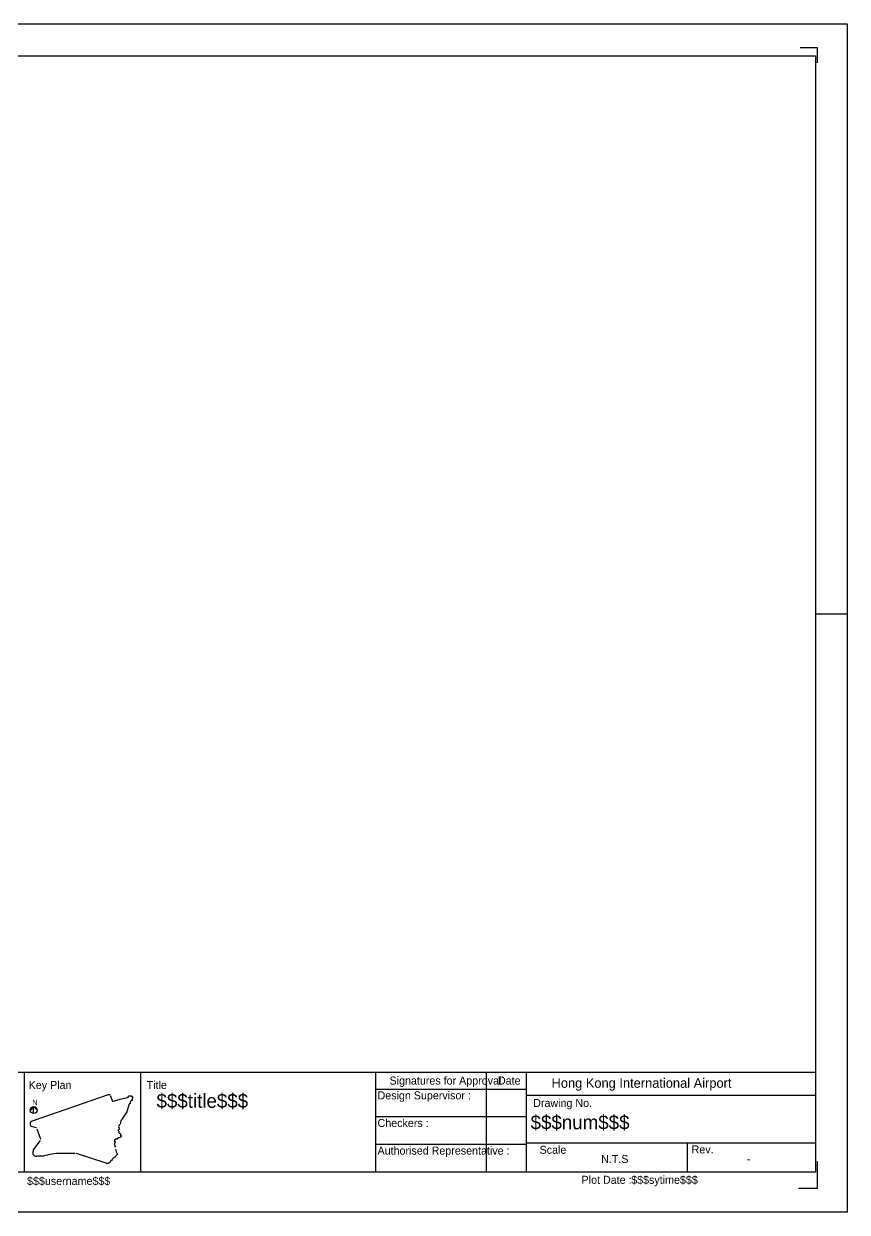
# Model space of a CAD drawing. Extents: x 241.812 to 242.232, y 83.676 to 83.973.
# Drawn here: x 242.026 to 242.2318, y 83.6761 to 83.9731 of the extents above; entities that cross this region are included whole.
import ezdxf

# ---------------------------------------------------------------- set-up
doc = ezdxf.new("R2010")
doc.units = 0
doc.layers.add('CLK Key Plan', color=7, linetype='Continuous')
doc.layers.add('Level 63', color=7, linetype='Continuous')

msp = doc.modelspace()

# ---------------------------------------------------------------- linework, layer by layer
at = {"layer": 'CLK Key Plan'}
for p, q in [((242.02845000152593, 83.70248999908445), (242.02765000152593, 83.70158999908445)), ((242.02845000152593, 83.70078999908445), (242.02845000152593, 83.70248999908445)), ((242.02845000152593, 83.70248999908445), (242.02935000152593, 83.70158999908445)), ((242.02885000152594, 83.70338999908445), (242.02885000152594, 83.70338999908445)), ((242.02935000152593, 83.70158999908445), (242.02935000152593, 83.70168999908445)), ((242.04865000152594, 83.68978999908444), (242.04865000152594, 83.68978999908444))]:
    msp.add_line(p, q, dxfattribs=at)
for points in [[(242.02795000152594, 83.69888999908444), (242.04715000152595, 83.70548999908445)], [(242.04765000152594, 83.70518999908445), (242.04815000152593, 83.70378999908445), (242.05005000152593, 83.70438999908444), (242.05195000152594, 83.70478999908444), (242.05205000152594, 83.70488999908444), (242.05225000152595, 83.70508999908445), (242.05235000152592, 83.70518999908445), (242.05255000152593, 83.70518999908445), (242.05285000152594, 83.70518999908445), (242.05295000152594, 83.70518999908445), (242.05295000152594, 83.70498999908445), (242.05295000152594, 83.70498999908445), (242.05295000152594, 83.70498999908445), (242.05295000152594, 83.70498999908445), (242.05295000152594, 83.70498999908445), (242.05295000152594, 83.70498999908445), (242.05295000152594, 83.70498999908445), (242.05315000152595, 83.70498999908445), (242.05305000152595, 83.70398999908444), (242.05295000152594, 83.70398999908444), (242.05285000152594, 83.70398999908444), (242.05275000152594, 83.70388999908445), (242.05255000152593, 83.70378999908445), (242.05255000152593, 83.70368999908445), (242.05255000152593, 83.70368999908445), (242.05255000152593, 83.70368999908445), (242.05255000152593, 83.70368999908445), (242.05255000152593, 83.70348999908444), (242.05265000152593, 83.70338999908445), (242.05255000152593, 83.70318999908444), (242.05245000152593, 83.70318999908444), (242.05245000152593, 83.70318999908444), (242.05245000152593, 83.70318999908444), (242.05245000152593, 83.70318999908444), (242.05235000152592, 83.70318999908444), (242.05175000152593, 83.70118999908445), (242.05065000152592, 83.69958999908445), (242.05065000152592, 83.69948999908445), (242.05065000152592, 83.69938999908445), (242.05045000152595, 83.69928999908444), (242.05045000152595, 83.69918999908445), (242.05035000152594, 83.69908999908445), (242.05025000152594, 83.69888999908444), (242.05015000152594, 83.69868999908445), (242.05015000152594, 83.69848999908444), (242.05015000152594, 83.69838999908444), (242.05015000152594, 83.69828999908445), (242.05005000152593, 83.69808999908444), (242.04985000152593, 83.69788999908445), (242.04985000152593, 83.69778999908445)], [(242.04985000152593, 83.69778999908445), (242.04975000152595, 83.69768999908445), (242.04965000152595, 83.69748999908445), (242.04975000152595, 83.69728999908445), (242.04985000152593, 83.69718999908444), (242.04985000152593, 83.69708999908444), (242.04985000152593, 83.69688999908445), (242.04975000152595, 83.69678999908444), (242.04965000152595, 83.69668999908444), (242.04955000152594, 83.69668999908444), (242.04955000152594, 83.69648999908445), (242.04975000152595, 83.69638999908445), (242.04985000152593, 83.69628999908444), (242.04965000152595, 83.69618999908445), (242.04975000152595, 83.69598999908445), (242.04985000152593, 83.69588999908444), (242.05005000152593, 83.69578999908444), (242.05015000152594, 83.69558999908445), (242.05015000152594, 83.69548999908444), (242.05015000152594, 83.69528999908445), (242.05015000152594, 83.69528999908445), (242.05025000152594, 83.69518999908445), (242.05035000152594, 83.69518999908445), (242.05045000152595, 83.69518999908445), (242.05035000152594, 83.69498999908444), (242.05015000152594, 83.69488999908445), (242.05005000152593, 83.69488999908445), (242.05005000152593, 83.69478999908445), (242.04985000152593, 83.69468999908445), (242.04965000152595, 83.69468999908445), (242.04955000152594, 83.69458999908444), (242.04945000152594, 83.69458999908444), (242.04925000152593, 83.69438999908445), (242.04905000152593, 83.69438999908445), (242.04895000152592, 83.69438999908445), (242.04885000152595, 83.69428999908445), (242.04865000152594, 83.69418999908444), (242.04865000152594, 83.69408999908444), (242.04865000152594, 83.69398999908445), (242.04865000152594, 83.69378999908444), (242.04875000152595, 83.69378999908444), (242.04895000152592, 83.69368999908444), (242.04885000152595, 83.69358999908445), (242.04875000152595, 83.69348999908445), (242.04865000152594, 83.69328999908444), (242.04865000152594, 83.69318999908445), (242.04855000152594, 83.69298999908445), (242.04865000152594, 83.69298999908445), (242.04875000152595, 83.69288999908444), (242.04875000152595, 83.69268999908445), (242.04885000152595, 83.69258999908445), (242.04885000152595, 83.69238999908444)], [(242.02915000152595, 83.69718999908444), (242.02795000152594, 83.69748999908445)], [(242.03025000152593, 83.69428999908445), (242.02935000152593, 83.69688999908445)], [(242.02835000152595, 83.69158999908444), (242.03015000152593, 83.69398999908445)], [(242.03065000152594, 83.69008999908445), (242.02915000152595, 83.69008999908445)], [(242.03885000152593, 83.69078999908444), (242.03525000152592, 83.69078999908444)], [(242.04935000152594, 83.69048999908445), (242.04865000152594, 83.68978999908444), (242.04865000152594, 83.68978999908444), (242.04845000152594, 83.68958999908445), (242.04825000152593, 83.68948999908444), (242.04815000152593, 83.68938999908444), (242.04805000152595, 83.68928999908445), (242.04805000152595, 83.68908999908444), (242.04785000152594, 83.68898999908444), (242.04765000152594, 83.68888999908445), (242.04765000152594, 83.68868999908445), (242.04755000152593, 83.68858999908444), (242.04745000152593, 83.68848999908445), (242.04725000152592, 83.68838999908445), (242.04705000152595, 83.68828999908445), (242.04705000152595, 83.68828999908445), (242.04685000152594, 83.68828999908445), (242.04675000152594, 83.68828999908445), (242.04665000152593, 83.68838999908445), (242.04655000152593, 83.68838999908445), (242.03915000152594, 83.69078999908444)]]:
    msp.add_lwpolyline(points, dxfattribs=at)
msp.add_circle((242.0284669163354, 83.7016331673421), 0.0008771346900181531, dxfattribs=at)
for centre, radius, start, end in [((242.04726946037786, 83.7050623230286), 0.0004269716808996256, 18.99995555555556, 109.00004166666668), ((242.02830445247145, 83.69820570916235), 0.0007446871852387705, 117.83804166666665, 245.28746666666666), ((242.05283636140302, 83.69266822017282), 0.004031625939969269, 191.04894444444446, 211.42310833333335), ((242.029172297176, 83.69098469254152), 0.0009425868284620213, 143.80271944444445, 269.7362638888889), ((242.03530423266443, 83.67689503456802), 0.013922936430723766, 89.99995555555556, 108.95315833333333)]:
    msp.add_arc(centre, radius, start, end, dxfattribs=at)
at = {"layer": 'Level 63'}
for p, q in [((242.2238, 83.82560000000001), (242.23180000000002, 83.82560000000001)), ((241.81985000152594, 83.7111), (242.22385000152593, 83.7111)), ((242.02620000000002, 83.68608999908444), (242.02620000000002, 83.7111)), ((242.0552, 83.7111), (242.0552, 83.68608999908444)), ((242.114, 83.68608999908444), (242.114, 83.7111)), ((242.1416, 83.68608999908444), (242.1416, 83.7111)), ((242.1516, 83.68608999908444), (242.1516, 83.7111)), ((242.1516, 83.7068), (242.114, 83.7068)), ((242.22385000152593, 83.70530000000001), (242.1516, 83.70530000000001)), ((242.1516, 83.6999), (242.114, 83.6999)), ((242.1516, 83.693), (242.114, 83.693)), ((242.22385000152593, 83.6934), (242.1516, 83.6934)), ((242.1919, 83.68610000000001), (242.1919, 83.6934))]:
    msp.add_line(p, q, dxfattribs=at)
msp.add_lwpolyline([(241.8118, 83.9731), (242.23180000000002, 83.9731), (242.23180000000002, 83.6761), (241.8118, 83.6761)], close=True, dxfattribs=at)
for points in [[(241.81985000152594, 83.68608999908444), (241.81985000152594, 83.96508999908444), (242.22385000152593, 83.96508999908444), (242.22385000152593, 83.68608999908444), (241.93848999908445, 83.68608999908444)], [(242.2244, 83.9633), (242.2244, 83.9671), (242.22, 83.9671)], [(242.2196, 83.6821), (242.2244, 83.6821), (242.2244, 83.6888)]]:
    msp.add_lwpolyline(points, dxfattribs=at)

# ---------------------------------------------------------------- texts
at = {"layer": 'CLK Key Plan'}
msp.add_text('N', height=0.0013254, dxfattribs=at).set_placement((242.02810000000002, 83.7029))
at = {"layer": 'Level 63'}
for s, height, p in [('Signatures for Approval', 0.0019998000000000004, (242.1174, 83.708)), ('Date', 0.0019998000000000004, (242.14450000000002, 83.708)), ('Hong Kong International Airport', 0.0024000000000000002, (242.1579, 83.7072)), ('Key Plan', 0.0019998000000000004, (242.02720000000002, 83.7069)), ('Title', 0.0019998000000000004, (242.0567, 83.7069)), ('$$$title$$$', 0.0034998, (242.05916100092807, 83.7021975289177)), ('Design Supervisor :', 0.0019998000000000004, (242.11440000000002, 83.7043)), ('Drawing No.', 0.0019998000000000004, (242.1533, 83.7024)), ('$$$num$$$', 0.0034998, (242.15265844710788, 83.69682689014957)), ('Checkers :', 0.0019998000000000004, (242.11440000000002, 83.6974)), ('Authorised Representative :', 0.0019998000000000004, (242.11440000000002, 83.6905)), ('Scale', 0.0019998000000000004, (242.1549, 83.6907)), ('Rev.', 0.0019998000000000004, (242.1929, 83.69080000000001)), ('N.T.S', 0.0019998000000000004, (242.17028279489048, 83.68840726989507)), ('-', 0.0019998000000000004, (242.20673029094056, 83.68840726989507)), ('$$$username$$$', 0.0019998000000000004, (242.0268, 83.6829)), ('Plot Date :', 0.0019998000000000004, (242.1654, 83.6832)), ('$$$sytime$$$', 0.0019998000000000004, (242.17780000000002, 83.6832))]:
    msp.add_text(s, height=height, dxfattribs=at).set_placement(p)

doc.saveas('drawing.dxf')
